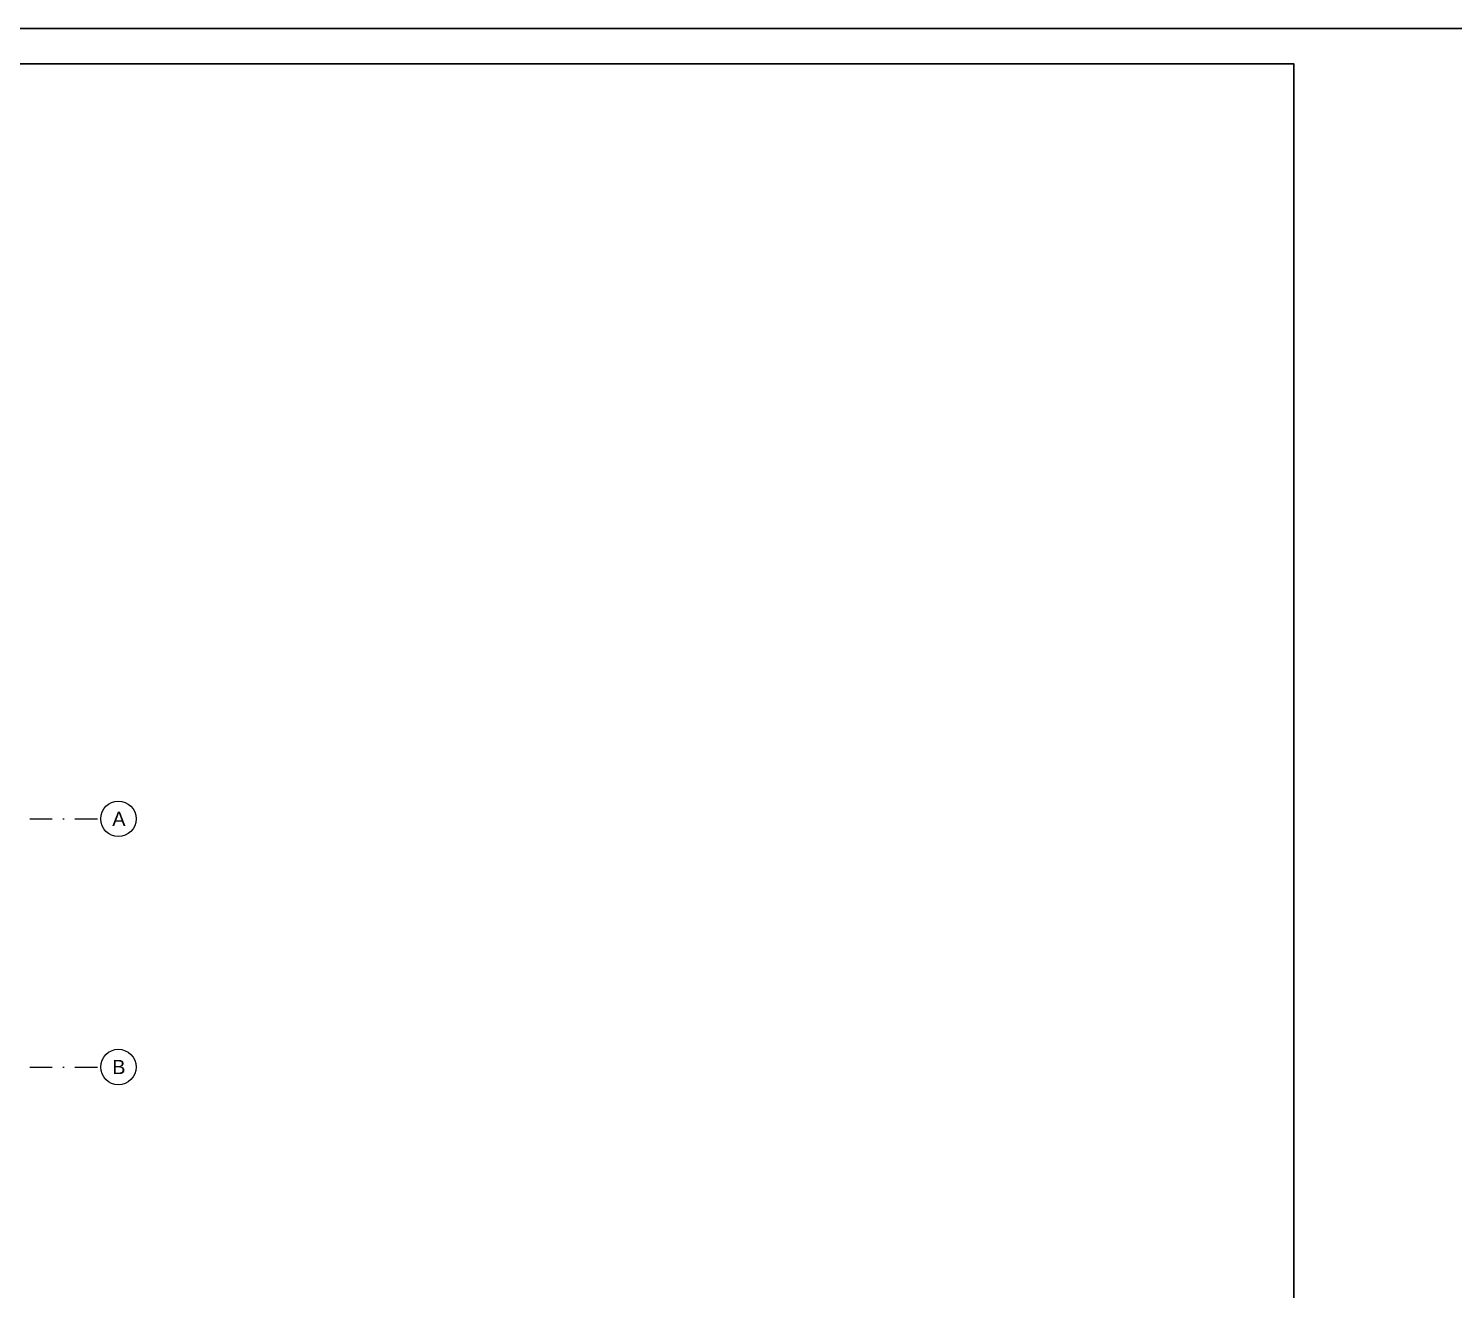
# Model space of a CAD drawing. Header units: centimetres. Extents: x 372964 to 529194, y 28783 to 59011.
# Drawn here: x 400996 to 405014, y 35455 to 39011 of the extents above; entities that cross this region are included whole.
import ezdxf
from ezdxf.enums import TextEntityAlignment as Align

# ---------------------------------------------------------------- set-up
doc = ezdxf.new("R2010")
doc.units = ezdxf.units.CM
doc.linetypes.add('DASHDOT', pattern=[25.4, 12.7, -6.35, 0, -6.35])
doc.layers.get('0').update_dxf_attribs({"lineweight": 9})
doc.layers.add('0-KRCN-MİMARİ-220526', color=8, linetype='Continuous', lineweight=9)
doc.layers.add('0-KRCN-Z-ANTET', color=71, linetype='Continuous', lineweight=30)
doc.layers.add('AS_OLC_AKS', color=8, linetype='Continuous')
doc.styles.add('_yazı-50', font='arial.ttf')

# ---------------------------------------------------------------- blocks, each defined once
blk = doc.blocks.new('axis baloon')
blk.add_circle((0, 0), 50)
at = {"style": '_yazı-50'}
blk.add_attdef('AXE', text='', height=40, dxfattribs=at).set_placement((0, 0), align=Align.MIDDLE_CENTER)
blk = doc.blocks.new('Aks_P')
at = {"layer": 'AS_OLC_AKS', "linetype": 'DASHDOT', "ltscale": 5}
for points in [[(22920, 0), (23120, 0)], [(22920, -700), (23120, -700)]]:
    blk.add_lwpolyline(points, dxfattribs=at)
at = {"layer": 'AS_OLC_AKS'}
ref = blk.add_blockref('axis baloon', (23170, 0), dxfattribs=at)
ref.add_attrib('AXE', 'A', dxfattribs={"layer": '0', "height": 40, "style": '_yazı-50'}).set_placement((23171.3, 0), align=Align.MIDDLE_CENTER)
ref = blk.add_blockref('axis baloon', (23170, -700), dxfattribs=at)
ref.add_attrib('AXE', 'B', dxfattribs={"layer": '0', "height": 40, "style": '_yazı-50'}).set_placement((23171.3, -700), align=Align.MIDDLE_CENTER)
blk = doc.blocks.new('OPK-03-1_RD')
at = {"layer": 'AS_OLC_AKS'}
blk.add_blockref('Aks_P', (-120, 0), dxfattribs=at)
blk = doc.blocks.new('G$CBC016F8E')
blk.add_blockref('OPK-03-1_RD', (-26364.3, -3851.5))

msp = doc.modelspace()

# ---------------------------------------------------------------- linework, layer by layer
at = {"layer": '0-KRCN-Z-ANTET'}
for points in [[(372964.066, 30011.261), (513637.225, 30011.261), (513637.225, 39011.261), (372964.066, 39011.261)], [(373064.066, 30111.261), (404564.066, 30111.261), (404564.066, 38911.261), (373064.066, 38911.261)]]:
    msp.add_lwpolyline(points, close=True, dxfattribs=at)

# ---------------------------------------------------------------- next in the draw order: block references
at = {"layer": '0-KRCN-MİMARİ-220526'}
msp.add_blockref('G$CBC016F8E', (404564.066, 40634.016), dxfattribs=at)

doc.saveas('drawing.dxf')
